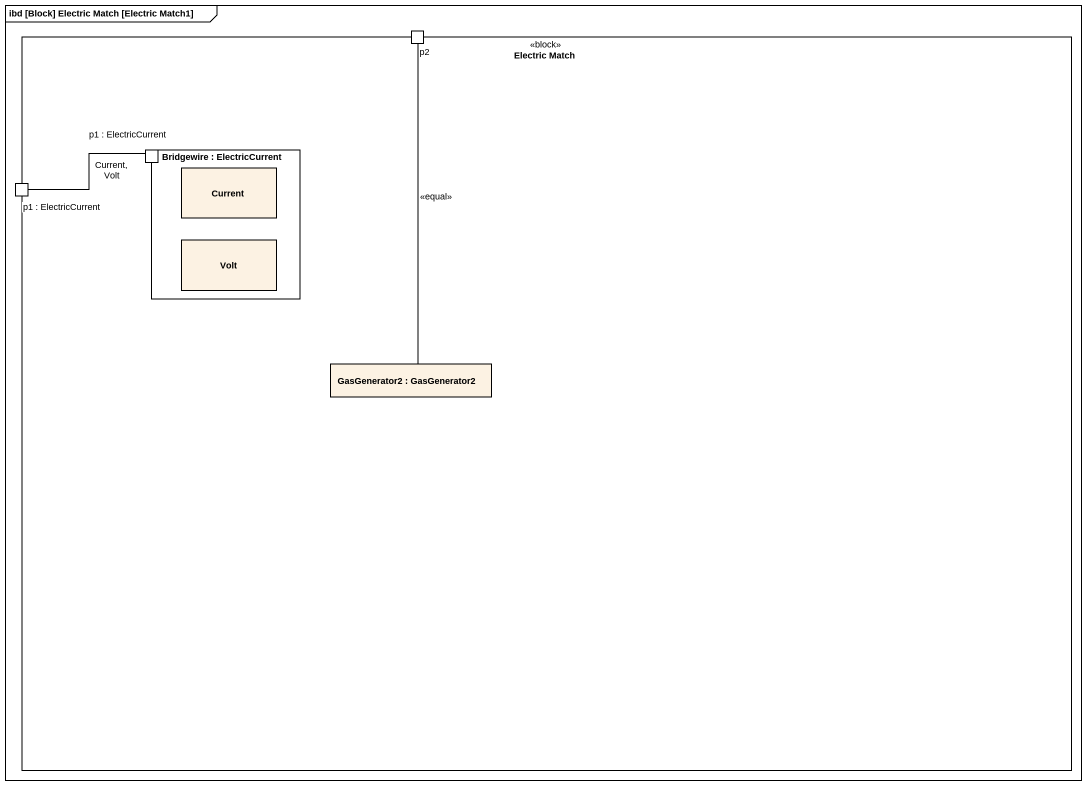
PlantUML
@startuml
mainframe ibd [Block] Electric Match [Electric Match1]
rectangle "Electric Match" as Electric_Match <<block>> {
  port p2
  rectangle "Bridgewire : ElectricCurrent" as Bridgewire {
    port "p1 : ElectricCurrent" as p1_ElectricCurrent
    rectangle Current
    rectangle Volt
  }
  port "p1 : ElectricCurrent" as p1_ElectricCurrent_2
  rectangle "GasGenerator2 : GasGenerator2" as GasGenerator2
}
p2 -- GasGenerator2 : <<equal>>
p1_ElectricCurrent_2 -right- p1_ElectricCurrent : Current, Volt
@enduml
